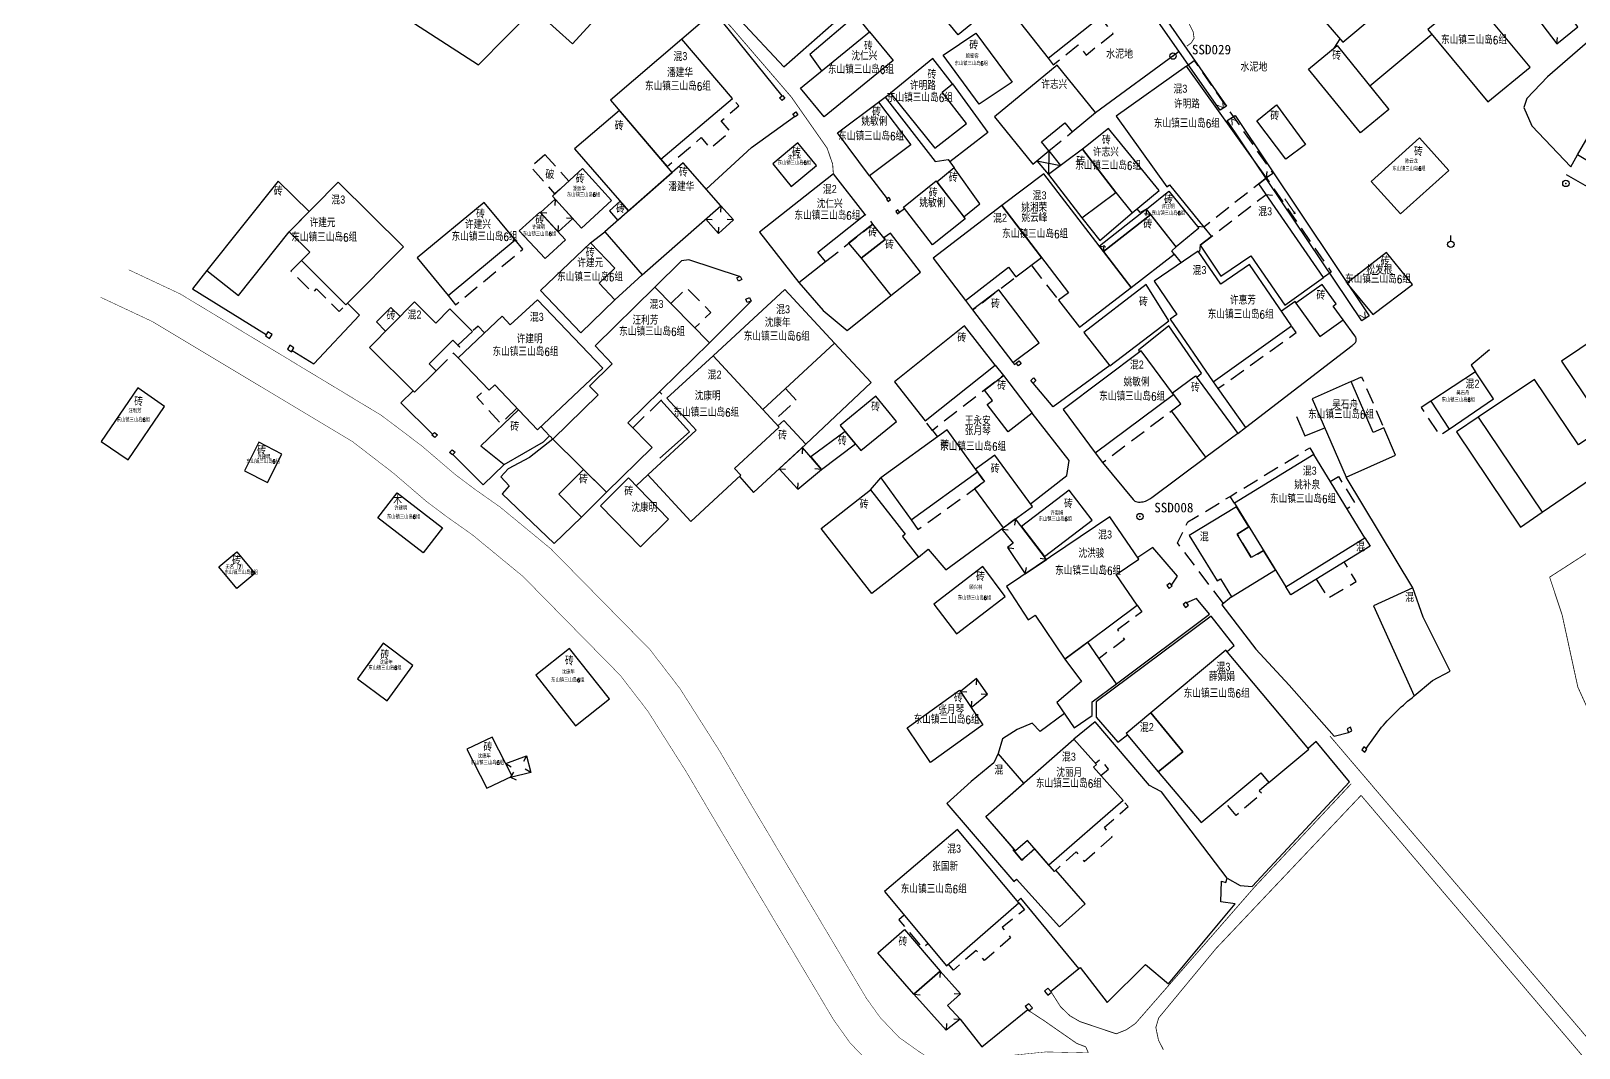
# Model space of a CAD drawing. Header units: millimetres. Extents: x 21943 to 23516, y 12107 to 14027.
# Drawn here: x 22529.7 to 22723.1, y 13049.6 to 13176.6 of the extents above; entities that cross this region are included whole.
import ezdxf
from ezdxf.enums import TextEntityAlignment as Align

# ---------------------------------------------------------------- set-up
doc = ezdxf.new("R2010")
doc.units = ezdxf.units.MM
for name, pattern in [('B10012', [0]), ('X2', [10, 8, -2]), ('X5', [3, 2, -1]), ('X6', [4, 2, -2])]:
    doc.linetypes.add(name, pattern=pattern)
for name, color, linetype in [('$TD_AUDIT_GENERATED_(2B2)', 221, 'Continuous'), ('$TD_AUDIT_GENERATED_(2B3)', 4, 'X6'), ('$TD_AUDIT_GENERATED_(2B4)', 7, 'wq'), ('$TD_AUDIT_GENERATED_(2B5)', 2, 'Continuous'), ('$TD_AUDIT_GENERATED_(2B7)', 7, 'Continuous'), ('$TD_AUDIT_GENERATED_(2BA)', 7, 'Continuous'), ('$TD_AUDIT_GENERATED_(2BB)', 4, 'Continuous'), ('$TD_AUDIT_GENERATED_(2C2)', 7, 'Continuous'), ('$TD_AUDIT_GENERATED_(2C4)', 6, 'Continuous'), ('$TD_AUDIT_GENERATED_(2C8)', 6, 'Continuous'), ('KZD', 1, 'Continuous'), ('ZBTZ', 3, 'Continuous')]:
    doc.layers.add(name, color=color, linetype=linetype)
doc.layers.add('$TD_AUDIT_GENERATED_(2C5)', color=5, linetype='Continuous', lineweight=0)
doc.styles.add('$TD_AUDIT_GENERATED_(2CC)', font='simhei.ttf')
doc.styles.add('HZ', font='rs.shx', dxfattribs={"width": 0.8, "bigfont": 'hztxt.shx'})
doc.styles.get("Standard").update_dxf_attribs({"font": 'arial.ttf'})
doc.linetypes.add('1161', pattern='A,0,[149,AAA.SHX,S=0.15,R=0,X=0,Y=0],-1.6', length=1.6)
doc.linetypes.add('443', pattern='A,9.4,[169,AAA.SHX,S=1,R=0,X=0,Y=0.15],0.6', length=10)
doc.linetypes.add('wq', pattern='A,5.4,[169,AAA.SHX,S=1,R=0,X=0,Y=-1.15],0.6', length=6)

# ---------------------------------------------------------------- blocks, each defined once
blk = doc.blocks.new('921001')
blk.add_line((0, 0.8), (0, 2.2))
blk.add_circle((0, 0), 0.8)
blk = doc.blocks.new('gc117')
blk.add_circle((0, 0), 0.8)
blk.add_point((0, 0))
blk = doc.blocks.new('451202')
for p, q in [((0, 0), (-1.39, 0.8)), ((-1.39, -0.8), (0, 0))]:
    blk.add_line(p, q)
blk = doc.blocks.new('632011')
at = {"linetype": 'Continuous', "flags": 128}
for points in [[(0, 0), (4.6, 0)], [(4.6, 0), (4.15, 0.22)], [(4.6, 0), (4.15, -0.22)]]:
    blk.add_lwpolyline(points, dxfattribs=at)

msp = doc.modelspace()

# ---------------------------------------------------------------- linework, layer by layer
at = {"layer": '$TD_AUDIT_GENERATED_(2B2)', "linetype": 'Continuous', "flags": 128}
for points, elevation in [([(22725.98, 13166.46), (22728.65, 13171.1), (22724.77, 13175.77), (22719.15, 13170.91), (22716.6, 13168.2), (22716.22, 13167.1), (22717.2, 13164.81), (22722.06, 13159.68), (22722.92, 13161.16)], 9.29), ([(22727.9, 13155.05), (22729.05, 13157.5), (22722.92, 13161.16), (22725.98, 13166.46), (22736.06, 13161.7), (22730.99, 13153.21)], 7.38), ([(22551.67, 13146.73), (22555.6, 13143.6), (22561.95, 13151.57), (22564.43, 13154.08), (22560.57, 13157.9)], 4.78), ([(22594.9, 13125.65), (22600.54, 13131.19), (22599.49, 13132.3), (22602.31, 13135.09), (22600.16, 13137.3), (22607.65, 13144.65), (22614.45, 13137.71), (22604.28, 13127.72), (22607.29, 13124.61), (22601.58, 13119.03)], 6.58), ([(22643.29, 13059.23), (22645.82, 13056.39), (22644.2, 13054.92), (22645.78, 13053.21), (22644.04, 13051.87), (22639.99, 13056.33)], 5.91)]:
    msp.add_lwpolyline(points, close=True, dxfattribs=dict(at, elevation=elevation))
for points in [[(22637.06, 13168.87), (22642.62, 13162.01), (22646.59, 13165.08), (22643.52, 13169), (22644.83, 13170.05), (22642.37, 13173.21)], [(22657.9, 13172.37), (22650.06, 13165.93), (22654.87, 13160.02), (22656.86, 13161.66), (22655.94, 13162.79), (22658.85, 13165.18), (22659.78, 13164.05), (22662.7, 13166.45)], [(22674.04, 13172.25), (22665.27, 13165.99), (22671.59, 13157.16), (22671.94, 13157.44), (22676.21, 13152.13), (22677.17, 13150.97), (22675.76, 13149.9), (22678.37, 13146), (22682.1, 13148.57), (22686.36, 13142.38), (22691.19, 13145.85), (22683.11, 13157.57), (22684.05, 13158.29)], [(22670.65, 13156.71), (22664.3, 13164.48), (22661.44, 13162.19), (22661.05, 13161.9), (22665.22, 13156.46), (22667.29, 13153.94)], [(22633.93, 13153.72), (22629.94, 13158.8), (22620.7, 13151.5), (22625.63, 13145.24), (22628.95, 13147.84), (22628.01, 13149.03)], [(22656.22, 13158.8), (22651, 13154.83), (22659.31, 13143.95), (22658.07, 13143.02), (22660.69, 13139.67), (22667.14, 13144.62)], [(22568.07, 13157.76), (22561.95, 13151.57), (22564.52, 13149.03), (22563.47, 13147.97), (22569.04, 13142.45), (22576.22, 13149.7)], [(22652.75, 13145.94), (22655.93, 13148.37), (22651, 13154.83), (22642.4, 13148.26), (22646.43, 13143), (22651.84, 13147.13)], [(22667.14, 13144.62), (22672.53, 13148.78), (22672.22, 13149.18), (22672.78, 13149.67), (22669.6, 13153.72), (22663.7, 13149.08), (22666.82, 13145.02)], [(22640.84, 13146.54), (22637.06, 13151.38), (22636.26, 13150.79), (22636.4, 13150.6), (22633.41, 13148.26), (22637.12, 13143.59)], [(22593.34, 13144.23), (22598.39, 13138.94), (22602.64, 13143.05), (22600.66, 13145.13), (22602.62, 13147), (22599.58, 13150.18)], [(22687.18, 13139.83), (22681.92, 13147.49), (22678.34, 13145.02), (22675.5, 13149.13), (22670.04, 13145.41), (22672.85, 13141.22), (22672.02, 13140.66), (22677.4, 13132.84)], [(22690.71, 13138.49), (22693.63, 13140.57), (22692.39, 13142.28), (22692.75, 13142.58), (22691.02, 13145), (22687.74, 13142.64)], [(22582.41, 13138.02), (22583.03, 13137.4), (22584.84, 13139.12), (22582.01, 13141.93), (22580.26, 13140.16), (22577.61, 13142.8), (22571.98, 13137.13), (22577.62, 13131.52), (22580.3, 13134.21), (22579.45, 13135.06)], [(22601.13, 13134.52), (22592.98, 13143.08), (22589.58, 13139.93), (22588.56, 13141.01), (22583.08, 13135.83), (22586.93, 13131.78), (22587.64, 13132.45), (22592.98, 13126.84)], [(22710.51, 13128.41), (22718.5, 13116.53), (22737.89, 13129.79), (22729.94, 13141.49), (22720.91, 13135.41), (22726.4, 13127.26), (22723.02, 13124.95), (22717.52, 13133.13)], [(22614.93, 13136.09), (22623.16, 13127.16), (22617.57, 13122.01), (22618.37, 13121.15), (22612.15, 13115.4), (22606.78, 13121.23), (22612.81, 13126.78), (22609.13, 13130.77)], [(22654.79, 13128.93), (22651.77, 13126.59), (22649.15, 13129.98), (22649.82, 13130.51), (22648.83, 13131.79), (22651.18, 13133.6)], [(22672.32, 13131.43), (22675.17, 13133.56), (22680.47, 13126.39), (22676.49, 13123.43), (22672.18, 13129.19), (22673.35, 13130.06)], [(22700.17, 13123.68), (22698.7, 13127.07), (22697.4, 13126.51), (22694.65, 13132.88), (22689.75, 13130.69), (22693.99, 13120.92)], [(22590.61, 13129.33), (22585.9, 13124.85), (22588.8, 13122.49), (22593.74, 13125.35), (22594.48, 13126.1), (22593.41, 13127.24), (22592.98, 13126.84)], [(22618.37, 13121.15), (22618.2, 13120.99), (22619.97, 13119.01), (22626.5, 13125.02), (22623.76, 13127.99), (22623, 13127.33), (22623.16, 13127.16), (22617.57, 13122.01), (22618.37, 13121.15)], [(22654.83, 13117.26), (22650.13, 13123.68), (22647.7, 13121.91), (22648.82, 13120.37), (22647.59, 13119.48), (22651.14, 13114.57)], [(22640.59, 13110.92), (22634.75, 13106.4), (22628.41, 13114.5), (22634.56, 13119.34), (22638.92, 13113.78), (22638.57, 13113.5)], [(22656.58, 13110.63), (22652.71, 13115.71), (22650.97, 13114.44), (22652.39, 13112.69), (22651.7, 13112.12), (22653.91, 13108.83)], [(22664.48, 13115.96), (22651.56, 13107.25), (22654.29, 13103.1), (22655.14, 13103.68), (22658.87, 13098.17), (22667.89, 13104.94), (22665.28, 13108.77), (22668.09, 13110.69)], [(22680.3, 13117.22), (22674.39, 13113.64), (22677.89, 13107.97), (22678.29, 13108.22), (22679.7, 13105.98), (22685.16, 13109.34), (22683.67, 13111.76), (22682.16, 13110.87), (22680.4, 13113.78), (22681.86, 13114.7)], [(22702.33, 13107.09), (22697.41, 13104.85), (22702.52, 13093.6), (22704.78, 13095.52), (22706.99, 13096.71), (22703.61, 13103.44)], [(22661.72, 13100.31), (22658.87, 13098.17), (22660.96, 13095.38), (22657.86, 13092.77), (22660.03, 13089.61), (22662.27, 13091.14), (22662.27, 13091.14), (22662.26, 13092.87), (22665.3, 13095.1)], [(22689.34, 13086.93), (22678.99, 13099.3), (22669.6, 13091.48), (22673.6, 13086.63), (22670.54, 13084.13), (22675.88, 13077.79), (22683.35, 13084), (22684.35, 13082.79)], [(22659.98, 13088.2), (22662.8, 13085.02), (22662.44, 13084.7), (22666.13, 13080.52), (22656.88, 13072.45), (22654.21, 13075.53), (22652.7, 13074.27), (22648.98, 13078.53)], [(22589.02, 13085.15), (22591.6, 13086.12), (22592.13, 13084.03), (22589.61, 13083.39), (22589.59, 13083.47), (22589.82, 13083.58)], [(22653.75, 13082.72), (22650.53, 13086.39), (22649.98, 13085.25), (22647.14, 13082.91), (22644.13, 13080.16), (22652.5, 13070.41), (22652.83, 13070.7), (22658.19, 13064.76), (22661.38, 13067.65), (22657.72, 13071.84), (22657.55, 13071.68), (22655.1, 13074.51), (22653.49, 13073.1), (22652.42, 13074.36), (22652.53, 13074.47), (22648.98, 13078.53)]]:
    msp.add_lwpolyline(points, close=True, dxfattribs=at)
at = {"layer": '$TD_AUDIT_GENERATED_(2B2)', "linetype": 'Continuous'}
for points in [[(22656.79, 13173.23), (22666.39, 13180.89), (22658.82, 13190.47), (22649.24, 13182.82)], [(22696.26, 13188.3), (22688.21, 13181.5), (22693.61, 13175.23), (22701.66, 13182.04)], [(22645.53, 13176.17), (22640.47, 13182.38), (22644.2, 13185.58), (22649.35, 13179.28)], [(22593.26, 13178.69), (22597.35, 13175.05), (22602.36, 13180.48), (22598.28, 13184.16)], [(22704.21, 13176.82), (22711.71, 13167.78), (22716.99, 13172.12), (22709.5, 13181.16)], [(22720.31, 13175.02), (22722.94, 13177.17), (22719.86, 13181.24), (22717.23, 13179.09)], [(22617.35, 13168.19), (22611, 13175.62), (22602.1, 13168.01), (22608.39, 13160.62)], [(22637.41, 13172.95), (22628.78, 13165.92), (22625.84, 13169.51), (22634.47, 13176.55)], [(22648.17, 13167.51), (22643.64, 13173.62), (22647.75, 13176.35), (22652.28, 13170.24)], [(22695.81, 13163.9), (22689.3, 13171.89), (22692.87, 13174.83), (22699.36, 13166.84)], [(22623.57, 13168.6), (22623.89, 13168.24), (22623.53, 13167.95), (22623.22, 13168.31)], [(22603.2, 13166.71), (22597.58, 13161.91), (22604.36, 13154.19), (22609.8, 13158.96)], [(22625.23, 13166.53), (22625.51, 13166.17), (22625.15, 13165.9), (22624.87, 13166.26)], [(22639.6, 13162.43), (22634.47, 13158.57), (22630.46, 13163.9), (22635.59, 13167.76)], [(22686.49, 13160.63), (22682.86, 13165.44), (22685.31, 13167.41), (22688.92, 13162.47)], [(22625.52, 13162.66), (22622.38, 13160.06), (22624.68, 13157.2), (22627.83, 13159.84)], [(22703.16, 13163.3), (22697.12, 13157.84), (22700.78, 13153.79), (22706.85, 13159.22)], [(22606.05, 13146.17), (22615.88, 13154.8), (22611.19, 13160.19), (22601.38, 13151.55)], [(22661.05, 13161.9), (22656.81, 13158.71), (22660.99, 13153.29), (22665.22, 13156.46)], [(22602.24, 13155.48), (22598.6, 13159.45), (22594.84, 13156.01), (22598.48, 13152.03)], [(22646.23, 13153.41), (22648.25, 13155.06), (22645.04, 13159.54), (22642.88, 13157.78)], [(22646.41, 13153.19), (22642.33, 13149.92), (22638.7, 13154.64), (22642.78, 13157.91)], [(22672.78, 13149.67), (22669.06, 13154.39), (22671.87, 13156.62), (22675.62, 13152.01)], [(22586.32, 13155.24), (22577.92, 13148.3), (22581.8, 13143.6), (22590.2, 13150.54)], [(22595.17, 13155.65), (22593.33, 13153.96), (22595.57, 13151.55), (22597.39, 13153.22)], [(22604.36, 13154.19), (22603.3, 13155.4), (22601.95, 13154.18), (22603, 13152.98)], [(22614, 13153.15), (22615.6, 13151.34), (22617.47, 13153.06), (22615.88, 13154.8)], [(22636.59, 13155.62, 4.79), (22636.79, 13155.36, 4.79), (22637.06, 13155.58, 4.79), (22636.85, 13155.83, 4.79)], [(22637.73, 13154.08), (22637.95, 13153.8), (22638.21, 13154.02), (22638, 13154.31)], [(22669.6, 13153.72), (22669.06, 13154.39), (22663.17, 13149.77), (22663.7, 13149.08)], [(22590.7, 13151.67), (22593.92, 13148.21), (22596.49, 13150.56), (22593.27, 13154.02)], [(22631.85, 13150.13, 10.15), (22633.41, 13148.26, 10.15), (22636.4, 13150.6, 10.15), (22634.88, 13152.52, 10.15)], [(22697.33, 13141.22), (22702.3, 13144.96), (22699.03, 13148.99), (22694.11, 13145.15)], [(22618.3, 13146.02), (22618.5, 13145.61), (22618.08, 13145.41), (22617.88, 13145.83)], [(22669.02, 13144.97), (22661.23, 13138.99), (22664.5, 13134.84), (22671.85, 13140.44)], [(22630.1, 13137.67), (22623.87, 13144.36), (22614.93, 13136.09), (22621.12, 13129.37)], [(22619.01, 13143.16), (22619.47, 13143.34), (22619.65, 13142.9), (22619.19, 13142.72)], [(22647.34, 13141.8), (22652.38, 13135.23), (22655.65, 13137.71), (22650.6, 13144.3)], [(22575.8, 13140.98, 6.38), (22574.65, 13142.12, 6.38), (22572.84, 13140.3, 6.38), (22573.99, 13139.16, 6.38)], [(22558.99, 13138.56), (22559.49, 13138.25), (22559.81, 13138.75), (22559.3, 13139.07)], [(22646.31, 13139.8), (22637.59, 13132.82), (22641.39, 13127.95), (22650.15, 13134.92)], [(22561.72, 13136.89, 7.08), (22562.22, 13136.57, 7.08), (22562.54, 13137.08, 7.08), (22562.03, 13137.39, 7.08)], [(22653.07, 13134.81), (22652.78, 13135.15), (22653.12, 13135.45), (22653.42, 13135.1)], [(22662.67, 13123.94), (22672.45, 13131.25), (22668.4, 13136.68), (22658.64, 13129.38)], [(22654.89, 13132.67), (22654.61, 13133.01), (22654.94, 13133.32), (22655.24, 13132.97)], [(22710.16, 13134.08), (22704.58, 13130.39), (22706.87, 13126.9), (22712.41, 13130.69)], [(22543.03, 13132.06), (22538.46, 13125.37), (22541.82, 13123.08), (22546.39, 13129.76)], [(22633.39, 13124.24), (22637.82, 13127.89), (22635.23, 13131.03), (22630.8, 13127.38)], [(22561.05, 13123.81), (22558.17, 13125.28), (22556.35, 13121.71), (22559.23, 13120.24)], [(22580.13, 13125.86, 6.02), (22579.76, 13126.18, 6.02), (22580.09, 13126.51, 6.02), (22580.46, 13126.2, 6.02)], [(22627.12, 13123.44), (22628.44, 13121.89), (22632.7, 13125.08), (22631.41, 13126.64)], [(22644.16, 13126.82), (22635.86, 13120.83), (22639.65, 13115.58), (22647.95, 13121.58)], [(22582.35, 13123.69), (22581.98, 13124), (22582.31, 13124.34), (22582.68, 13124.03)], [(22623.16, 13121.95), (22625.5, 13119.41), (22628.44, 13121.89), (22626.09, 13124.64)], [(22696.36, 13113.33), (22689.96, 13123.73), (22680.04, 13117.65), (22686.47, 13107.21)], [(22598.72, 13121.86, 7.49), (22595.64, 13118.78, 7.49), (22598.46, 13115.94, 7.49), (22601.58, 13119.03, 7.49)], [(22604.34, 13120.82), (22609.34, 13115.69), (22605.85, 13112.22), (22600.85, 13117.35)], [(22575.43, 13118.97, 7.54), (22581.1, 13114.61, 7.54), (22578.69, 13111.47, 7.54), (22573.02, 13115.83, 7.54)], [(22659.41, 13119.3), (22653.45, 13114.74), (22656.31, 13110.99), (22662.28, 13115.53)], [(22696.36, 13113.33), (22696.99, 13112.32), (22687.08, 13106.21), (22686.47, 13107.21)], [(22555.4, 13111.6, 11.38), (22557.65, 13108.89, 11.38), (22555.42, 13107.03, 11.38), (22553.16, 13109.74, 11.38)], [(22651.42, 13106), (22648.62, 13109.77), (22642.51, 13105.07), (22645.31, 13101.35)], [(22671.91, 13107.03), (22672.28, 13107.34), (22671.97, 13107.68), (22671.6, 13107.37)], [(22674.29, 13104.95), (22674, 13105.31), (22673.64, 13105), (22673.93, 13104.64)], [(22570.5, 13095.75), (22574.2, 13092.97), (22577.4, 13097.4), (22573.7, 13100.17)], [(22601.99, 13093.25), (22596.99, 13099.54), (22592.76, 13096.2), (22597.73, 13089.86)], [(22649.21, 13093.83), (22647.82, 13095.79), (22645.81, 13094.14), (22647.16, 13092.14)], [(22639.14, 13089.62), (22645.69, 13094.32), (22648.63, 13089.97), (22642.08, 13085.27)], [(22669.6, 13091.48), (22666.51, 13088.92), (22670.54, 13084.13), (22673.6, 13086.63)], [(22694.12, 13089.49, 4.15), (22694.31, 13089.05, 4.15), (22694.73, 13089.25, 4.15), (22694.55, 13089.68, 4.15)], [(22587.33, 13088.45), (22584.15, 13086.96), (22586.64, 13082.09), (22589.82, 13083.58)], [(22695.95, 13086.85), (22696.33, 13086.57), (22696.59, 13086.96), (22696.2, 13087.24)], [(22653.11, 13067.75), (22645.45, 13076.92), (22636.34, 13069.18), (22644.09, 13059.88)], [(22635.48, 13061.53, 5.91), (22638.81, 13064.41, 5.91), (22643.29, 13059.23, 5.91), (22639.99, 13056.33, 5.91)], [(22656.73, 13056.22, 3.74), (22657.18, 13056.58, 3.74), (22656.74, 13057.08, 3.74), (22656.3, 13056.73, 3.74)], [(22654.35, 13054.29), (22654.8, 13054.65), (22654.37, 13055.16), (22653.92, 13054.8)]]:
    msp.add_3dface(points, dxfattribs=at)
at = {"layer": '$TD_AUDIT_GENERATED_(2B2)', "color": 5, "linetype": 'Continuous'}
for points in [[(22663.15, 13190.13, 3.45), (22679.07, 13167.27, 3.45), (22678.28, 13166.77, 3.45), (22662.29, 13189.6, 3.45)], [(22680.13, 13166.07, 3.73), (22696.89, 13141.08, 3.73), (22695.98, 13140.46, 3.73), (22679.13, 13165.45, 3.73)]]:
    msp.add_3dface(points, dxfattribs=at)
at = {"layer": '$TD_AUDIT_GENERATED_(2B2)', "linetype": 'X5'}
msp.add_3dface([(22593.88, 13161.23), (22596.9, 13157.9), (22595.16, 13156.31), (22592.13, 13159.65)], dxfattribs=at)
at = {"layer": '$TD_AUDIT_GENERATED_(2B3)', "color": 4, "linetype": 'X5', "flags": 128}
for points in [[(22656.79, 13173.23), (22657.42, 13172.43), (22660.51, 13174.9), (22661.53, 13173.64), (22664.89, 13176.32), (22663.89, 13177.61), (22667.02, 13180.1), (22666.39, 13180.89)], [(22608.39, 13160.62), (22609.16, 13159.71), (22613.44, 13163.32), (22614.57, 13161.99), (22617.05, 13164.08), (22615.92, 13165.42), (22618.12, 13167.28), (22617.35, 13168.19)], [(22656.86, 13161.66), (22659.79, 13164.04)], [(22563.47, 13147.97), (22562.16, 13146.65), (22564.89, 13143.95), (22565.36, 13144.42), (22568.2, 13141.6), (22569.04, 13142.45)], [(22681.86, 13114.7), (22680.4, 13113.78), (22682.16, 13110.87), (22683.67, 13111.76)]]:
    msp.add_lwpolyline(points, dxfattribs=at)
for points, elevation in [([(22674.04, 13172.25), (22675.01, 13172.95), (22684.85, 13158.85), (22684.05, 13158.29), (22692.15, 13146.53), (22691.19, 13145.85)], 5.77), ([(22628.95, 13147.84), (22634.88, 13152.52), (22633.93, 13153.72)], 12.22), ([(22581.8, 13143.6), (22582.75, 13142.45), (22591.15, 13149.39), (22590.2, 13150.54)], 8.61), ([(22654.72, 13147.29), (22658.07, 13143.02)], 10.53), ([(22646.43, 13143), (22647.34, 13141.8), (22652.75, 13145.94)], 10.27), ([(22609.65, 13142.61), (22611.6, 13144.53), (22614.63, 13141.5), (22612.65, 13139.55)], 8.94), ([(22586.36, 13138.93), (22585.55, 13139.79), (22583.03, 13137.4), (22583.26, 13137.18), (22582.49, 13136.41), (22583.08, 13135.83)], 7.68), ([(22677.4, 13132.84), (22677.99, 13131.99), (22687.77, 13138.97), (22687.18, 13139.83)], 4.62), ([(22580.3, 13134.21), (22582.49, 13136.41)], 11.11), ([(22650.15, 13134.92), (22651.18, 13133.6), (22642.32, 13126.76), (22641.39, 13127.95)], 7.79), ([(22694.65, 13132.88), (22695.93, 13133.45), (22698.7, 13127.07)], 6.17), ([(22590.41, 13129.54), (22588.39, 13127.63), (22585.39, 13130.89), (22586.65, 13132.08)], 11.25), ([(22604.88, 13127.09), (22608.84, 13130.93), (22608.21, 13131.58)], 8.11), ([(22623.95, 13131.99), (22625.31, 13130.52), (22622.46, 13127.92)], 10.13), ([(22662.67, 13123.94), (22663.56, 13122.74), (22673.35, 13130.06)], 3.72), ([(22704.58, 13130.39), (22703.4, 13129.61), (22705.68, 13126.13), (22706.87, 13126.9)], 10.11), ([(22680.04, 13117.65), (22679.52, 13118.52), (22689.45, 13124.57), (22689.96, 13123.73)], 5.44), ([(22639.65, 13115.58), (22640.51, 13114.37), (22648.82, 13120.37), (22647.95, 13121.58)], 11.03), ([(22692.03, 13120.37), (22693.04, 13120.99), (22695.14, 13117.58), (22694.13, 13116.96)], 11.58), ([(22678.68, 13105.14), (22672.92, 13112.72), (22674.22, 13115.32), (22674.94, 13115.75), (22679.52, 13118.51)], 5.64), ([(22690.28, 13108.19), (22691.75, 13105.81), (22695.27, 13107.89), (22693.76, 13110.33)], 10.64), ([(22667.89, 13104.94), (22668.48, 13104.12), (22665.45, 13101.85), (22666.3, 13100.64), (22663.13, 13098.26), (22661.72, 13100.31)], 4.07), ([(22663.36, 13083.66), (22664.33, 13084.43), (22663.32, 13085.69), (22662.7, 13085.14)], 6.14), ([(22684.35, 13082.79), (22683.12, 13081.75), (22683.52, 13081.42), (22680.25, 13078.67), (22678.9, 13080.3)], 4.83), ([(22656.88, 13072.45), (22657.55, 13071.68), (22660.27, 13074.11), (22661.28, 13072.92), (22664.79, 13075.98), (22663.8, 13077.19), (22666.77, 13079.79), (22666.13, 13080.52)], 5.84), ([(22652.53, 13074.47), (22652.42, 13074.36), (22653.49, 13073.1), (22655.1, 13074.51)], 9.6), ([(22653.11, 13067.75), (22653.8, 13066.88), (22651.04, 13064.69), (22652.07, 13063.4), (22648.81, 13060.55), (22647.79, 13061.82), (22644.97, 13059.36), (22643.98, 13060.49)], 5.54), ([(22638.8, 13066.23), (22638.11, 13065.63), (22641.1, 13062.1), (22641.75, 13062.69)], 12.27)]:
    msp.add_lwpolyline(points, dxfattribs=dict(at, elevation=elevation))
at = {"layer": '$TD_AUDIT_GENERATED_(2B4)', "linetype": 'wq', "flags": 128}
for points, elevation in [([(22619.61, 13179.18), (22618.3, 13178.01), (22623.77, 13172.18), (22631.06, 13178.58), (22633.19, 13180.56), (22636.38, 13183.69), (22639.01, 13186.65), (22635.01, 13190.89)], 10.85), ([(22574.58, 13186.1), (22571.59, 13181.5), (22585.62, 13172.4), (22592.51, 13179.41), (22593.26, 13178.69)], 4.24), ([(22623.53, 13168.56), (22615.03, 13179.09), (22611, 13175.62)], 3.11), ([(22634.47, 13176.55), (22632.77, 13178.61), (22627.01, 13173.71), (22628.47, 13171.65)], 3.52), ([(22693.23, 13175.67), (22692.48, 13174.51)], 4.89), ([(22696.96, 13169.79), (22704.7, 13176.23)], 2.77), ([(22644.83, 13170.05), (22649.25, 13163.95), (22644.49, 13160.28)], 4.48), ([(22635.59, 13167.76), (22636.41, 13168.38), (22642.64, 13160.34), (22642.64, 13160.34), (22642.64, 13160.34), (22644.27, 13160.59), (22645.04, 13159.54)], 2.68), ([(22636.41, 13168.38), (22637.06, 13168.87)], 2.68), ([(22614.06, 13156.89), (22619.7, 13162.1), (22625.08, 13165.98)], 2.91), ([(22638.21, 13154.02), (22638.83, 13154.48)], 1.68), ([(22551.67, 13146.73), (22549.88, 13144.45), (22559.09, 13138.73)], 7.39), ([(22618.23, 13145.97), (22618.23, 13145.97), (22611.87, 13148.07), (22610.96, 13147.93), (22607.65, 13144.65)], 4.39), ([(22614.45, 13137.71), (22619.58, 13142.82), (22619.56, 13142.86)], 5.02), ([(22562.33, 13136.75), (22565.03, 13135.07), (22570.74, 13141.14), (22569.23, 13142.64)], 7.54), ([(22675.33, 13133.36), (22675.94, 13133.89), (22671.86, 13139.82), (22668.05, 13136.78), (22668.22, 13136.54)], 4.4), ([(22652.38, 13135.23), (22652.56, 13135), (22652.78, 13135.15)], 4.77), ([(22711.92, 13136.81), (22709.61, 13134.9), (22710.16, 13134.08)], 6.66), ([(22664.47, 13134.87), (22657.42, 13129.69), (22654.89, 13132.67)], 3.03), ([(22577.43, 13131.71), (22575.92, 13130.2), (22579.86, 13126.28)], 7.01), ([(22608.25, 13123.28), (22611.98, 13126.6), (22608.4, 13130.52)], 5.6), ([(22654.58, 13117.59), (22659.13, 13121.14), (22659.4, 13123), (22654.78, 13128.91)], 3.79), ([(22687.82, 13128.51), (22688.86, 13126.09), (22691.27, 13127.05)], 3.1), ([(22594.9, 13125.65), (22591.97, 13123.38), (22589.33, 13121.95), (22588.38, 13120.97)], 6.58), ([(22594.55, 13126.04), (22594.9, 13125.65)], 7.86), ([(22680.47, 13126.39), (22681.45, 13127.1)], 3.33), ([(22588.38, 13120.97), (22589.44, 13119.84), (22588.54, 13118.85), (22595.06, 13112.64), (22598.46, 13115.94)], 6.58), ([(22605.29, 13119.85), (22606.78, 13121.23)], 6.48), ([(22702.33, 13107.09), (22702.33, 13107.09), (22702.33, 13107.09), (22702.33, 13107.09), (22702.33, 13107.09), (22693.99, 13120.92)], 10.26), ([(22672.19, 13107.44), (22672.93, 13108.57), (22669.86, 13112.12), (22667.96, 13110.88)], 2.38), ([(22679.7, 13105.98), (22678.47, 13104.96), (22682.73, 13099.43), (22686.9, 13094.94), (22692.49, 13088.59), (22694.31, 13089.05), (22694.31, 13089.05)], 5.54), ([(22679.13, 13099.14), (22680.01, 13099.89), (22677.14, 13103.56), (22662.78, 13092.87), (22662.79, 13090.96), (22665.5, 13087.82), (22666.67, 13088.74)], 3.75), ([(22658.81, 13091.39), (22655.78, 13089.17), (22654.76, 13090.2), (22652.91, 13089.39), (22651.06, 13088.23), (22650.53, 13086.39)], 5.22), ([(22660.36, 13059.35), (22660.76, 13059.67), (22664.16, 13055.32), (22668.95, 13060.04), (22671.8, 13057.64), (22680.16, 13067.65), (22678.33, 13067.89), (22678.45, 13070.45), (22678.99, 13070.31), (22679.15, 13070.85), (22670.95, 13081.64), (22670.08, 13082.07), (22669.44, 13082.4), (22662.67, 13090.37), (22659.98, 13088.2)], 3.5), ([(22679.15, 13070.85), (22680.77, 13069.94), (22682.27, 13069.8), (22694.43, 13082.87), (22690.26, 13087.89), (22689.25, 13087.04)], 2.47), ([(22657.07, 13056.7), (22660.6, 13059.55), (22653.36, 13068.33), (22652.95, 13067.94)], 5.54), ([(22645.78, 13053.21), (22648.5, 13049.78), (22654.24, 13054.42)], 3.55)]:
    msp.add_lwpolyline(points, dxfattribs=dict(at, elevation=elevation))
for points in [[(22634.47, 13158.57), (22636.68, 13155.69)], [(22721.5, 13158.72), (22727.9, 13155.05)], [(22669.06, 13154.39), (22668.29, 13153.99), (22667.91, 13154.45)], [(22660.99, 13153.29), (22663.25, 13150.49), (22667.29, 13153.94)], [(22599.58, 13150.18), (22601.38, 13151.55)], [(22672.53, 13148.78), (22673.4, 13147.69)], [(22602.64, 13143.05), (22606.05, 13146.17)], [(22625.63, 13145.24), (22628.68, 13141.72), (22631.65, 13139.25), (22637.12, 13143.59)], [(22687.78, 13142.66), (22687.65, 13142.84), (22685.95, 13141.63)], [(22626.5, 13125.02), (22634.65, 13132.74), (22630.1, 13137.67)], [(22710.51, 13128.41), (22707.78, 13126.58), (22715.79, 13114.68), (22718.5, 13116.53)], [(22642.32, 13126.76), (22642.96, 13125.95)], [(22582.39, 13123.73), (22586.19, 13119.97), (22588.8, 13122.49)], [(22634.56, 13119.34), (22635.86, 13120.83)], [(22640.59, 13110.92), (22641.8, 13111.94), (22644.01, 13109.33), (22651.14, 13114.57)], [(22665.3, 13095.1), (22676.94, 13103.81), (22675.31, 13105.77), (22674.07, 13105.22)]]:
    msp.add_lwpolyline(points, dxfattribs=at)
for points, elevation in [([(22677.99, 13131.99), (22681.45, 13127.1), (22694.76, 13137.37, 0.017264), (22695.07, 13137.62, 0.146489), (22695.25, 13137.9, 0.243896), (22695.1, 13138.57), (22693.63, 13140.57)], 4.62), ([(22696.5, 13087.02), (22698.42, 13089.68, -0.049792), (22702.52, 13093.6)], 4.9)]:
    msp.add_lwpolyline(points, format="xyb", dxfattribs=dict(at, elevation=elevation))
msp.add_lwpolyline([(22663.56, 13122.74), (22667.39, 13118.14, 0.200812), (22667.88, 13117.83, 0.099997), (22668.63, 13117.85, 0.099536), (22669.72, 13118.37), (22676.49, 13123.43)], format="xyb", dxfattribs=at)
at = {"layer": '$TD_AUDIT_GENERATED_(2BA)', "linetype": 'B10012'}
for p, q in [((22720.31, 13175.02), (22720.4, 13175.82)), ((22595.17, 13155.65), (22595.14, 13154.85)), ((22615.88, 13154.8), (22615.83, 13154)), ((22669.06, 13154.39), (22668.97, 13153.6)), ((22593.33, 13153.96), (22594.13, 13153.93)), ((22595.57, 13151.55), (22595.6, 13152.35)), ((22597.39, 13153.22, 3.02), (22596.59, 13153.25, 3.02)), ((22614, 13153.15), (22614.8, 13153.11)), ((22617.47, 13153.06), (22616.67, 13153.1)), ((22669.6, 13153.72), (22668.8, 13153.81)), ((22615.6, 13151.34), (22615.64, 13152.14)), ((22663.17, 13149.77), (22663.97, 13149.67)), ((22663.7, 13149.08), (22663.79, 13149.88)), ((22626.09, 13124.64), (22626.04, 13123.85)), ((22623.16, 13121.95), (22623.96, 13121.9)), ((22628.44, 13121.89), (22627.64, 13121.94)), ((22625.5, 13119.41), (22625.55, 13120.21)), ((22652.71, 13115.71), (22652.59, 13114.92)), ((22650.97, 13114.44), (22651.76, 13114.33)), ((22651.7, 13112.12), (22652.49, 13112)), ((22656.58, 13110.63), (22655.79, 13110.76)), ((22653.91, 13108.83), (22654.07, 13109.62)), ((22647.82, 13095.79), (22647.77, 13094.99)), ((22645.81, 13094.14), (22646.61, 13094.1)), ((22647.21, 13092.94), (22647.16, 13092.14)), ((22648.41, 13093.87), (22649.21, 13093.83)), ((22589.02, 13085.15), (22589.7, 13084.73)), ((22591.6, 13086.12), (22591.23, 13085.41)), ((22589.59, 13083.47), (22590.31, 13083.13)), ((22589.61, 13083.39), (22590.02, 13084.08)), ((22592.13, 13084.03), (22591.44, 13084.44)), ((22643.29, 13059.23), (22643.24, 13058.44)), ((22639.99, 13056.33), (22640.78, 13056.28)), ((22645.02, 13056.43, 5.91), (22645.82, 13056.39, 5.91)), ((22644.09, 13052.67, 5.91), (22644.04, 13051.87, 5.91)), ((22644.99, 13053.25, 5.91), (22645.78, 13053.21, 5.91))]:
    msp.add_line(p, q, dxfattribs=at)
at = {"layer": '$TD_AUDIT_GENERATED_(2BB)', "linetype": 'X2', "const_width": 0.1, "flags": 128}
for points, elevation in [([(22621.52, 13279.86), (22652.86, 13252.27), (22654.77, 13250.48), (22655.46, 13249.68), (22655.99, 13248.56), (22656.55, 13246.35), (22656.88, 13244.12), (22657.26, 13238.1), (22657.62, 13231.89), (22658.05, 13227.99), (22659.57, 13217.67), (22661.58, 13204.89), (22662.05, 13202.51), (22663.09, 13198.63), (22664.72, 13193.67), (22665.79, 13191.06), (22667.39, 13188.15), (22668.78, 13185.89), (22674.26, 13177.79), (22674.89, 13176.55), (22675.01, 13175.74), (22674.67, 13175.17), (22674.11, 13174.74)], 3.99), ([(22671.17, 13049.42), (22670.56, 13050.6), (22670.23, 13052.2), (22670.59, 13053.39), (22677.76, 13062.06), (22695.87, 13081.18)], 3.36), ([(22654.35, 13054.29), (22656.28, 13053.03), (22660.35, 13050.2), (22661.47, 13049.77), (22661.8, 13049.02)], 3.89)]:
    msp.add_lwpolyline(points, dxfattribs=dict(at, elevation=elevation))
at = {"layer": '$TD_AUDIT_GENERATED_(2BB)', "linetype": 'Continuous', "flags": 128}
for points, const_width, elevation in [([(22629.94, 13158.8), (22629.85, 13160.01), (22629.16, 13162.01), (22624.7, 13168.38), (22617.25, 13177.04), (22603.6, 13192.08), (22600.68, 13194.82), (22597.09, 13197.24), (22583.71, 13204.19), (22566.63, 13222.75), (22541.28, 13242.46), (22535.84, 13244.86), (22517.88, 13248.06), (22500, 13252.51)], 0.1, 4.59), ([(22629.94, 13158.8), (22629.85, 13160.01), (22629.16, 13162.01), (22624.7, 13168.38), (22617.25, 13177.04), (22603.6, 13192.08), (22600.68, 13194.82), (22597.09, 13197.24), (22583.71, 13204.19), (22566.63, 13222.75), (22541.28, 13242.46), (22535.84, 13244.86), (22533.62, 13245.25)], 0.1, 4.59), ([(22661.8, 13049.02), (22656.49, 13049.14), (22652.71, 13048.76), (22647.96, 13048.11), (22644.72, 13048.05), (22641.69, 13048.5), (22640.64, 13049.18), (22638.15, 13050.95), (22635.79, 13053.43), (22634.05, 13055.86), (22619.1, 13080.98), (22615.77, 13086.65), (22610.77, 13094.52), (22607.02, 13099.39), (22594.65, 13111.96), (22588.31, 13117.18), (22585, 13119.51), (22582.62, 13121.31), (22578.48, 13124.85), (22573.45, 13128.65), (22548.34, 13143.8), (22541.9, 13146.82)], 0.06, 3.12), ([(22669.09, 13044.41), (22661.84, 13044.12), (22656.68, 13044.23), (22653.28, 13043.89), (22648.34, 13043.22), (22644.41, 13043.14), (22639.92, 13043.8), (22637.88, 13045.13), (22634.93, 13047.23), (22632, 13050.3), (22629.95, 13053.18), (22614.88, 13078.48), (22611.58, 13084.09), (22606.75, 13091.71), (22603.32, 13096.16), (22591.16, 13108.52), (22584.81, 13113.74), (22581.51, 13116.07), (22579.12, 13117.87), (22574.99, 13121.41), (22569.86, 13125.36), (22544.84, 13140.36), (22538.4, 13143.38)], 0.06, 3.12), ([(22819.08, 13130.16), (22817.6, 13130.37), (22785.48, 13139.39), (22785.48, 13139.39), (22773.19, 13141.09), (22773.19, 13141.09), (22770.83, 13140.59), (22769.29, 13140.21), (22760.42, 13136.68), (22752.43, 13131.3), (22737.46, 13120.86), (22728.19, 13114.08), (22719.43, 13108.43), (22719.43, 13108.43)], 0.1, 3.86), ([(22719.43, 13108.43), (22719.43, 13108.43), (22720.18, 13106.17)], 0.1, 3.86), ([(22719.43, 13108.43), (22719.43, 13108.43), (22721, 13103.68), (22722.95, 13094.72), (22724.71, 13090.84), (22729.99, 13083.17), (22732.96, 13079.63), (22738.5, 13074.25), (22742.76, 13070.49), (22746.07, 13068.08), (22753.4, 13062.44)], 0.1, 3.86), ([(22694.64, 13082.63), (22682.6, 13069.77), (22667.68, 13052.69), (22666.54, 13051.9), (22665.28, 13051.4), (22660.74, 13052.93), (22659.51, 13053.64), (22658.34, 13054.76), (22657.18, 13056.58)], 0.1, 3), ([(22695.91, 13081.14), (22695.87, 13081.18)], 0.1, 3.23), ([(22781.15, 13033.88), (22770.57, 13037.5), (22764.56, 13040.44), (22758.93, 13042.56), (22750.22, 13044.64), (22747.34, 13044.63), (22737.61, 13039.22), (22732.25, 13039.92), (22727.2, 13044.33), (22695.87, 13081.18)], 0.1, 3.23)]:
    msp.add_lwpolyline(points, dxfattribs=dict(at, const_width=const_width, elevation=elevation))
at = {"layer": '$TD_AUDIT_GENERATED_(2BB)', "linetype": 'X2', "const_width": 0.1, "flags": 128}
for points in [[(22691.99, 13088.57), (22697.03, 13082.67)], [(22691.99, 13088.57), (22729.43, 13044.7), (22733.33, 13041.78), (22737.13, 13040.93), (22745.78, 13046.05), (22747.05, 13046.58), (22750.36, 13046.72), (22760.49, 13043.87), (22775.94, 13037.46), (22781.15, 13036.82)]]:
    msp.add_lwpolyline(points, dxfattribs=at)
at = {"layer": '$TD_AUDIT_GENERATED_(2C4)', "linetype": 'Continuous'}
for p, q in [((22655.36, 13160.42), (22658.3, 13159.83)), ((22656.86, 13161.66), (22656.81, 13158.71))]:
    msp.add_line(p, q, dxfattribs=at)
at = {"layer": '$TD_AUDIT_GENERATED_(2C4)', "color": 5, "linetype": 'X5', "flags": 128}
for points in [[(22655.36, 13160.42), (22656.86, 13161.66)], [(22658.3, 13159.83), (22656.81, 13158.71)]]:
    msp.add_lwpolyline(points, dxfattribs=at)
at = {"layer": '$TD_AUDIT_GENERATED_(2C4)', "linetype": 'Continuous', "flags": 128}
for points in [[(22655.36, 13160.42), (22656.81, 13158.71)], [(22656.86, 13161.66), (22658.3, 13159.83)]]:
    msp.add_lwpolyline(points, dxfattribs=at)
at = {"layer": '$TD_AUDIT_GENERATED_(2C8)', "linetype": 'X5'}
for p, q in [((22684.05, 13158.29), (22676.21, 13152.13)), ((22675.76, 13149.9), (22684.03, 13156.24))]:
    msp.add_line(p, q, dxfattribs=at)
at = {"layer": '$TD_AUDIT_GENERATED_(2C8)', "linetype": 'Continuous'}
for p, q in [((22684.05, 13158.29), (22684.15, 13159.08)), ((22684.03, 13156.24, 8.12), (22684.82, 13156.14, 8.12)), ((22676.21, 13152.13), (22675.42, 13152.23)), ((22675.76, 13149.9), (22675.67, 13149.1))]:
    msp.add_line(p, q, dxfattribs=at)
at = {"layer": '测试_(2B1)', "color": 2, "linetype": '1161', "elevation": 3.94, "flags": 128}
msp.add_lwpolyline([(22662.7, 13166.45), (22673.15, 13174.1)], dxfattribs=at)

# ---------------------------------------------------------------- block references
at = {"layer": '$TD_AUDIT_GENERATED_(2C5)', "linetype": 'Continuous'}
for name, p, xscale, yscale, zscale, rotation in [('451202', (22678.66, 13167.04), 0.5000000000008845, 0.5000000000008845, 0.5000000000008845, 304.4815623029771), ('451202', (22679.73, 13165.69), 0.4999999999987443, 0.5, 0.5, 122.2625818529188), ('632011', (22686.36, 13155.69), 0.4999999999995111, 0.4999999999995111, 0.4999999999995111, 304.1456882610449), ('451202', (22696.4, 13140.78), 0.5000000000005347, 0.5000000000005347, 0.5000000000005347, 303.3703207359275)]:
    msp.add_blockref(name, p, dxfattribs=dict(at, xscale=xscale, yscale=yscale, zscale=zscale, rotation=rotation))
at = {"layer": 'KZD', "linetype": 'Continuous', "xscale": 0.5, "yscale": 0.5}
for p in [(22672.37, 13173.51), (22721.46, 13157.6), (22668.25, 13116)]:
    msp.add_blockref('gc117', p, dxfattribs=at)
at = {"layer": 'ZBTZ', "linetype": 'Continuous', "xscale": 0.5, "yscale": 0.5, "zscale": 0.5}
msp.add_blockref('921001', (22707.09, 13149.99), dxfattribs=at)

# ---------------------------------------------------------------- texts
at = {"layer": '$TD_AUDIT_GENERATED_(2B5)', "linetype": '443', "width": 0.8}
for s, p in [('\\M+5D7A9', (22647.48, 13174.92)), ('\\M+5BBEC3', (22610.82, 13173.5)), ('\\M+5D7A9', (22634.31, 13174.81)), ('\\M+5CBAE\\M+5C4E0\\M+5B5D8', (22665.7, 13173.81)), ('\\M+5D7A9', (22692.82, 13173.61)), ('\\M+5D7A9', (22642.26, 13171.24)), ('\\M+5CBAE\\M+5C4E0\\M+5B5D8', (22682.48, 13172.19)), ('\\M+5BBEC3', (22673.29, 13169.43)), ('\\M+5D7A9', (22635.33, 13166.58)), ('\\M+5D7A9', (22685.09, 13166.08)), ('\\M+5D7A9', (22603.18, 13164.85)), ('\\M+5D7A9', (22625.32, 13161.52)), ('\\M+5D7A9', (22664.04, 13163.06)), ('\\M+5D7A9', (22703.03, 13161.62)), ('\\M+5D7A9', (22660.84, 13160.42)), ('\\M+5C6C6', (22594.52, 13158.77)), ('\\M+5D7A9', (22598.3, 13158.22)), ('\\M+5D7A9', (22611.19, 13159.04)), ('\\M+5D7A9', (22644.92, 13158.39)), ('\\M+5D7A9', (22560.57, 13156.69)), ('\\M+5BBEC2', (22629.49, 13156.9)), ('\\M+5D7A9', (22642.42, 13156.49)), ('\\M+5BBEC3', (22655.7, 13156.12)), ('\\M+5D7A9', (22671.8, 13155.61)), ('\\M+5BBEC3', (22568.08, 13155.59)), ('\\M+5D7A9', (22585.87, 13153.83)), ('\\M+5D7A9', (22603.35, 13154.49)), ('\\M+5BBEC3', (22683.88, 13154.12)), ('\\M+5D7A9', (22593.27, 13153.08)), ('\\M+5BBEC2', (22650.76, 13153.31)), ('\\M+5D7A9', (22669.23, 13152.57)), ('\\M+5D7A9', (22634.86, 13151.54)), ('\\M+5D7A9', (22636.96, 13150)), ('\\M+5D7A9', (22599.57, 13149.01)), ('\\M+5D7A9', (22698.87, 13147.94)), ('\\M+5BBEC3', (22675.68, 13146.78)), ('\\M+5BBEC3', (22607.84, 13142.55)), ('\\M+5D7A9', (22650.19, 13142.61)), ('\\M+5D7A9', (22668.68, 13142.88)), ('\\M+5D7A9', (22690.85, 13143.68)), ('\\M+5D7A9', (22574.67, 13141.12)), ('\\M+5BBEC2', (22577.6, 13141.23, 11.11)), ('\\M+5BBEC3', (22592.88, 13140.94)), ('\\M+5BBEC3', (22623.65, 13141.89)), ('\\M+5D7A9', (22645.99, 13138.38)), ('\\M+5BBEC2', (22667.85, 13134.98)), ('\\M+5BBEC2', (22615.1, 13133.73)), ('\\M+5D7A9', (22650.97, 13132.4)), ('\\M+5BBEC2', (22709.79, 13132.59)), ('\\M+5D7A9', (22675.16, 13132.16)), ('\\M+5D7A9', (22543.14, 13130.4)), ('\\M+5D7A9', (22635.22, 13129.73)), ('\\M+5D7A9', (22590.13, 13127.28)), ('\\M+5D7A9', (22623.6, 13126.2)), ('\\M+5D7A9', (22631.06, 13125.49)), ('\\M+5D7A9', (22643.87, 13124.99)), ('\\M+5D7A9', (22558.5, 13124.34)), ('\\M+5D7A9', (22650.16, 13122.02)), ('\\M+5BBEC3', (22689.45, 13121.72)), ('\\M+5D7A9', (22598.72, 13120.71)), ('\\M+5D7A9', (22604.38, 13119.21)), ('\\M+5C4BE', (22575.5, 13118.11)), ('\\M+5D7A9', (22633.79, 13117.57)), ('\\M+5D7A9', (22659.3, 13117.65)), ('\\M+5BBEC3', (22663.88, 13113.76)), ('\\M+5BBEC', (22676.28, 13113.51)), ('\\M+5BBEC', (22695.81, 13112.25)), ('\\M+5D7A9', (22555.36, 13110.54)), ('\\M+5D7A9', (22648.32, 13108.55)), ('\\M+5BBEC', (22701.93, 13105.96)), ('\\M+5D7A9', (22573.91, 13098.76)), ('\\M+5D7A9', (22596.95, 13098.02)), ('\\M+5BBEC3', (22678.67, 13097.24)), ('\\M+5D7A9', (22645.55, 13093.39)), ('\\M+5BBEC2', (22669.1, 13089.7)), ('\\M+5D7A9', (22586.78, 13087.26)), ('\\M+5BBEC3', (22659.36, 13086.01)), ('\\M+5BBEC', (22650.61, 13084.38)), ('\\M+5BBEC3', (22645.02, 13074.53)), ('\\M+5D7A9', (22638.64, 13062.93))]:
    msp.add_text(s, height=1, dxfattribs=at).set_placement(p, align=Align.MIDDLE_CENTER)
at = {"layer": '$TD_AUDIT_GENERATED_(2B7)', "linetype": 'Continuous', "style": 'HZ', "width": 0.8}
for s, height, p in [('\\M+5C9F2\\M+5C8CA\\M+5D0CB', 1, (22633.81, 13173.49)), ('\\M+5B1AB\\M+5BCF8\\M+5C8DD', 0.5, (22647.27, 13173.5)), ('\\M+5C5CB\\M+5BDA8\\M+5BBAA', 1, (22610.78, 13171.4)), ('\\M+5D0ED\\M+5C3F7\\M+5C2B7', 1, (22641.14, 13169.79)), ('\\M+5D0ED\\M+5D6BE\\M+5D0CB', 1, (22657.54, 13169.92)), ('\\M+5D0ED\\M+5C3F7\\M+5C2B7', 1, (22674.1, 13167.49)), ('\\M+5D2A6\\M+5C3F4\\M+5C0FE', 1, (22635.06, 13165.31)), ('\\M+5D0ED\\M+5D6BE\\M+5D0CB', 1, (22664, 13161.48)), ('\\M+5C9F2\\M+5C8CA\\M+5D0CB', 0.5, (22625.08, 13160.84)), ('\\M+5B3C2\\M+5D4C6\\M+5C1FA', 0.5, (22702.16, 13160.38)), ('\\M+5C5CB\\M+5BDA8\\M+5BBAA', 0.5, (22598.18, 13156.94)), ('\\M+5C5CB\\M+5BDA8\\M+5BBAA', 1, (22610.95, 13157.17)), ('\\M+5C9F2\\M+5C8CA\\M+5D0CB', 1, (22629.48, 13155.01)), ('\\M+5D2A6\\M+5C3F4\\M+5C0FE', 1, (22642.3, 13155.14)), ('\\M+5D2A6\\M+5CFE6\\M+5C8D9', 1, (22655.03, 13154.56)), ('\\M+5D0ED\\M+5D5FD\\M+5C3F7', 0.5, (22671.76, 13154.7)), ('\\M+5D0ED\\M+5BDA8\\M+5D4AA', 1, (22566.12, 13152.66)), ('\\M+5D0ED\\M+5BDA8\\M+5D0CB', 1, (22585.54, 13152.44)), ('\\M+5D0ED\\M+5BDA8\\M+5C3F7', 0.5, (22593.11, 13152.14)), ('\\M+5D2A6\\M+5D4C6\\M+5B7E5', 1, (22655.07, 13153.29)), ('\\M+5D0ED\\M+5BDA8\\M+5D4AA', 1, (22599.57, 13147.65)), ('\\M+5CBC9\\M+5B7A2\\M+5B8F9', 1, (22698.16, 13146.78)), ('\\M+5D0ED\\M+5BBDD\\M+5B7BC', 1, (22681.12, 13142.99)), ('\\M+5CDF4\\M+5C0FB\\M+5B7BC', 1, (22606.46, 13140.48)), ('\\M+5C9F2\\M+5BFB5\\M+5C4EA', 1, (22622.98, 13140.19)), ('\\M+5D0ED\\M+5BDA8\\M+5C3F7', 1, (22591.99, 13138.15)), ('\\M+5D2A6\\M+5C3F4\\M+5C0FE', 1, (22667.82, 13132.76)), ('\\M+5C9F2\\M+5BFB5\\M+5C3F7', 1, (22614.24, 13131.04)), ('\\M+5CEE2\\M+5CAAF\\M+5D6DB', 0.5, (22708.58, 13131.44)), ('\\M+5CDF4\\M+5C0FB\\M+5B7BC', 0.5, (22542.68, 13129.2)), ('\\M+5CEE2\\M+5CAAF\\M+5D6DB', 1, (22693.87, 13129.94)), ('\\M+5CDF5\\M+5D3C0\\M+5B0B2', 1, (22647.98, 13127.92)), ('\\M+5D5C5\\M+5D4C2\\M+5C7D9', 1, (22647.99, 13126.67)), ('\\M+5D0ED\\M+5BDA8\\M+5C3F7', 0.5, (22558.8, 13123.44)), ('\\M+5D2A6\\M+5B2B9\\M+5C8AA', 1, (22689.14, 13119.92)), ('\\M+5C9F2\\M+5BFB5\\M+5C3F7', 1, (22606.32, 13117.09)), ('\\M+5D0ED\\M+5BDA8\\M+5C3F7', 0.5, (22575.89, 13117.06, 7.54)), ('\\M+5D0ED\\M+5BBDD\\M+5BEEA', 0.5, (22657.86, 13116.45)), ('\\M+5C9F2\\M+5BAE9\\M+5BFA5', 1, (22662.18, 13111.37)), ('\\M+5CEDE\\M+5C3FB\\M+5A3A87\\M+5A3A9', 0.5, (22555.25, 13109.7)), ('\\M+5B9CB\\M+5D0CB\\M+5C1D6', 0.5, (22647.74, 13107.14)), ('\\M+5C9F2\\M+5BFB5\\M+5C4EA', 0.5, (22574.07, 13097.8)), ('\\M+5C9F2\\M+5BFB5\\M+5C4EA', 0.5, (22596.83, 13096.59)), ('\\M+5D1A6\\M+5BEEA\\M+5BEEA', 1, (22678.49, 13095.98)), ('\\M+5D5C5\\M+5D4C2\\M+5C7D9', 1, (22644.68, 13091.86)), ('\\M+5C9F2\\M+5BFB5\\M+5C4EA', 0.5, (22586.34, 13086.08)), ('\\M+5C9F2\\M+5C0F6\\M+5D4C2', 1, (22659.41, 13084)), ('\\M+5D5C5\\M+5B9FA\\M+5D0C2', 1, (22643.91, 13072.26))]:
    msp.add_text(s, height=height, dxfattribs=at).set_placement(p, align=Align.MIDDLE_CENTER)
at = {"layer": '$TD_AUDIT_GENERATED_(2C2)', "linetype": 'Continuous', "style": 'HZ', "width": 0.8}
for height, p in [(1, (22709.98, 13175.5)), (1, (22633.38, 13171.81)), (0.5, (22647.17, 13172.59)), (1, (22610.52, 13169.72)), (1, (22640.74, 13168.29)), (1, (22634.66, 13163.49)), (1, (22674.1, 13165.08)), (0.5, (22625.06, 13160.18)), (1, (22664.26, 13159.82)), (0.5, (22701.86, 13159.45)), (0.5, (22598.72, 13156.2)), (1, (22629.19, 13153.58)), (0.5, (22671.79, 13153.89)), (1, (22566.33, 13150.86)), (1, (22586.36, 13150.94)), (0.5, (22593.22, 13151.3)), (1, (22655.15, 13151.28)), (1, (22599.54, 13145.9)), (1, (22697.98, 13145.64)), (1, (22680.83, 13141.23)), (1, (22607.3, 13139.08)), (1, (22622.87, 13138.49)), (1, (22591.47, 13136.56)), (1, (22667.27, 13130.99)), (1, (22614.06, 13128.98)), (1, (22693.37, 13128.74)), (0.5, (22708.01, 13130.58)), (0.5, (22542.47, 13128.08)), (1, (22647.4, 13124.73)), (0.5, (22558.69, 13122.89)), (1, (22688.63, 13118.19)), (0.5, (22576.24, 13115.97)), (0.5, (22657.66, 13115.7)), (1, (22661.77, 13109.22)), (0.5, (22555.95, 13109.03)), (0.5, (22647.57, 13105.85)), (0.5, (22573.91, 13097.11)), (0.5, (22596.75, 13095.58)), (1, (22677.83, 13093.89)), (1, (22644.08, 13090.63)), (0.5, (22586.7, 13085.27)), (1, (22659.36, 13082.65)), (1, (22642.48, 13069.46))]:
    msp.add_text('\\M+5B6AB\\M+5C9BD\\M+5D5F2\\M+5C8FD\\M+5C9BD\\M+5B5BA6\\M+5D7E9', height=height, dxfattribs=at).set_placement(p, align=Align.MIDDLE_CENTER)
at = {"layer": 'KZD', "linetype": 'Continuous', "char_height": 1.2, "attachment_point": 5, "line_spacing_factor": 0.722892, "style": '$TD_AUDIT_GENERATED_(2CC)'}
for s, insert in [('\\fSimHei|b0|i0|c134|p54;SSD029', (22677.18, 13174.31, 3.45)), ('\\fSimHei|b0|i0|c134|p54;SSD008', (22672.48, 13117.11))]:
    msp.add_mtext(s, dxfattribs=dict(at, insert=insert))

doc.saveas('drawing.dxf')
